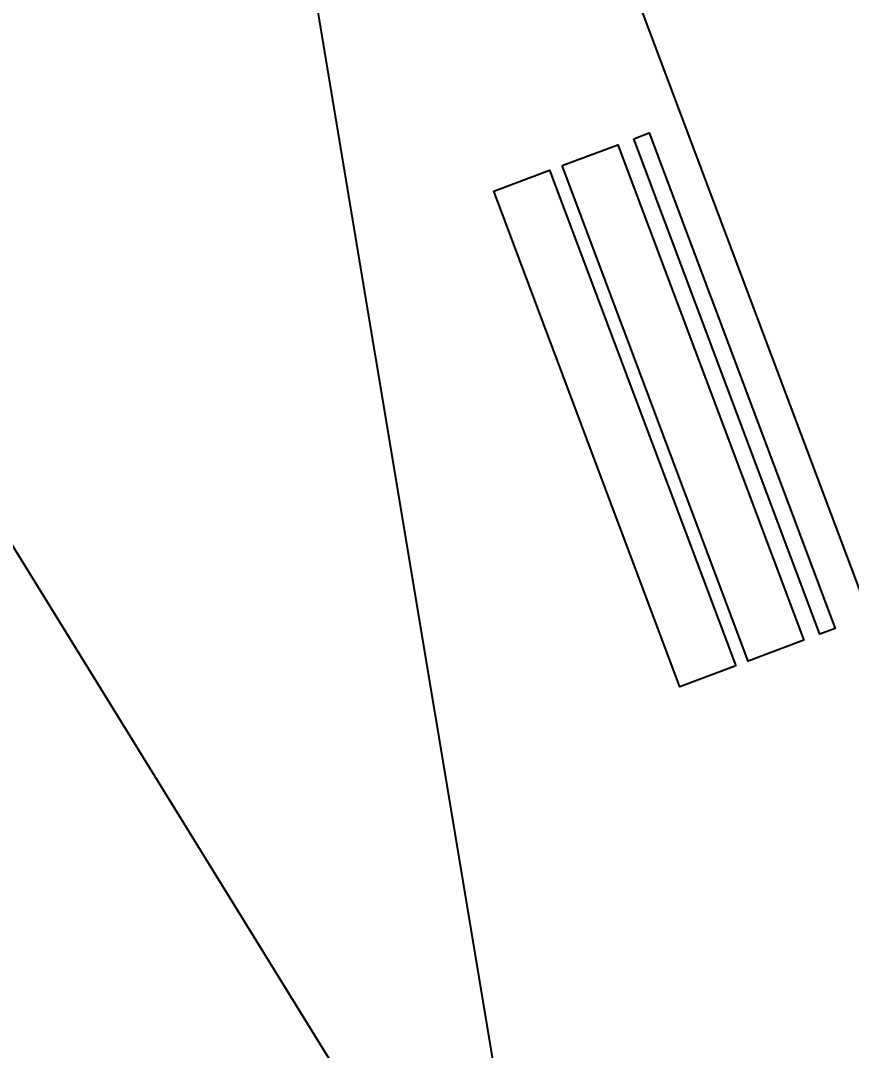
# Model space of a CAD drawing. Header units: millimetres. Extents: x 441061 to 442903, y 4515148 to 4515613.
# Drawn here: x 442207.983 to 442210.492, y 4515577.841 to 4515580.954 of the extents above; entities that cross this region are included whole.
import ezdxf

# ---------------------------------------------------------------- set-up
doc = ezdxf.new("R2010")
doc.units = ezdxf.units.MM
doc.linetypes.add('CONTINUA', pattern=[0])
doc.linetypes.add('PUNTOS2', pattern=[0.125, 0, -0.125])
doc.layers.add('01_cotas', color=254, linetype='Continuous')
doc.layers.add('01_piscinas', color=254, linetype='Continuous')
doc.styles.add('Estilo1', font='swissel.ttf')
doc.styles.add('ROMANS', font='romans')
doc.dimstyles.new('DECIMAL-50', dxfattribs={"dimtxt": 0.08, "dimasz": 0.15, "dimexe": 0.09, "dimexo": 0, "dimgap": 0.09, "dimtad": 0, "dimzin": 0, "dimdsep": 46, "dimtxsty": 'ROMANS', "dimcen": 0.09, "dimclrt": 6, "dimadec": 0, "dimazin": 0, "dimtfac": 1.38, "dimtix": 1, "dimtofl": 0, "dimtmove": 2, "dimatfit": 3, "dimldrblk": 'OBLIQUE', "dimfxl": 1, "dimtolj": 1, "dimtzin": 0, "dimarcsym": 0})

# ---------------------------------------------------------------- blocks, each defined once
blk = doc.blocks.new('*D777')
at = {"layer": '01_cotas', "color": 0, "linetype": 'PUNTOS2', "lineweight": -2, "transparency": 16777216}
for p, q in [((442204.8197, 4515584.4519), (442210.8316, 4515586.7087)), ((442207.9826, 4515576.026), (442213.9946, 4515578.2828))]:
    blk.add_line(p, q, dxfattribs=at)
at = {"layer": '01_cotas', "color": 0, "lineweight": -2, "transparency": 16777216}
for p, q in [((442210.8001, 4515586.5367), (442212.1118, 4515583.0423)), ((442213.8576, 4515578.3916), (442212.5459, 4515581.8859))]:
    blk.add_line(p, q, dxfattribs=at)
at = {"layer": '01_cotas', "color": 0, "transparency": 16777216}
for points in [[(442210.8235, 4515586.5454), (442210.7767, 4515586.5279), (442210.7474, 4515586.6771)], [(442213.881, 4515578.4004), (442213.8342, 4515578.3828), (442213.9103, 4515578.2512)]]:
    blk.add_solid(points, dxfattribs=at)
at = {"layer": '01_cotas', "color": 7, "transparency": 16777216, "insert": (442212.3289, 4515582.4641), "char_height": 0.35, "attachment_point": 5, "rotation": 290.5756, "style": 'Estilo1'}
blk.add_mtext('\\A1;9.00', dxfattribs=at)

msp = doc.modelspace()

# ---------------------------------------------------------------- linework, layer by layer
at = {"color": 120, "linetype": 'CONTINUA'}
for p, q in [((442204.8197, 4515584.4519, 0), (442209.5927, 4515576.7163, 0)), ((442209.5927, 4515576.7163, 0), (442208.5654, 4515582.8719, 0))]:
    msp.add_line(p, q, dxfattribs=at)
at = {"layer": '01_piscinas'}
msp.add_line((442211.2028, 4515577.4067, 0), (442207.8604, 4515586.3107, 0), dxfattribs=at)
at = {"layer": '01_piscinas', "elevation": 0}
for points in [[(442209.8347, 4515580.5965), (442209.8815, 4515580.6141), (442210.4438, 4515579.1161), (442210.397, 4515579.0985), (442209.8347, 4515580.5965)], [(442209.6182, 4515580.5152), (442209.7867, 4515580.5785), (442210.349, 4515579.0805), (442210.1805, 4515579.0173), (442209.6182, 4515580.5152)], [(442210.1431, 4515579.0032), (442209.9745, 4515578.94), (442209.4122, 4515580.4379), (442209.5807, 4515580.5012), (442210.1431, 4515579.0032)]]:
    msp.add_lwpolyline(points, dxfattribs=at)

# ---------------------------------------------------------------- dimensions: what is measured, and where the dimension line sits
at = {"layer": '01_cotas', "color": 251}
dim = msp.add_aligned_dim(p1=(442204.8197, 4515584.4519, 0), p2=(442207.9826, 4515576.026, 0), distance=6.3316, dimstyle='DECIMAL-50', override={"dimtxt": 0.35, "dimtxsty": 'Estilo1', "dimsah": 1, "dimclrt": 7, "dimfxl": 0.09, "dimarcsym": 2}, dxfattribs=at)
dim.commit()
dim.dimension.update_dxf_attribs({"geometry": '*D777', "text_midpoint": (442212.3289, 4515582.4641)})

doc.saveas('drawing.dxf')
